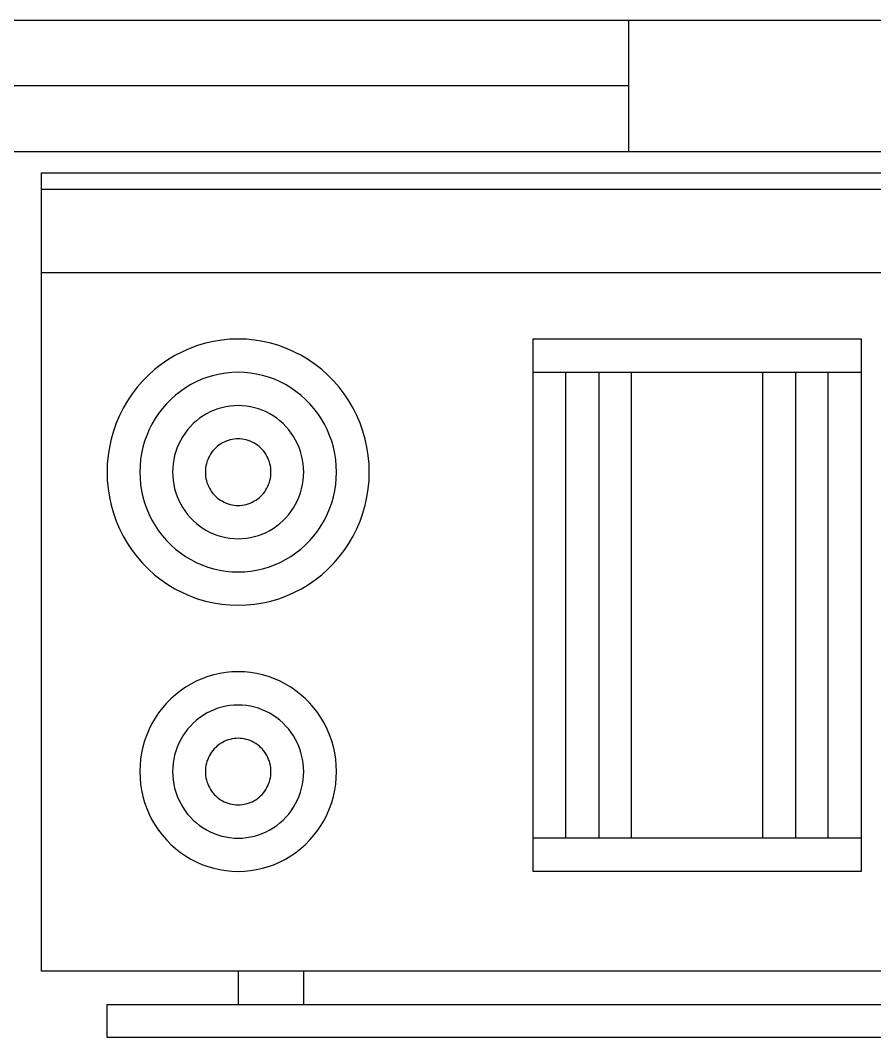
# Model space of a CAD drawing. Header units: millimetres. Extents: x 1 to 29, y 1 to 24.
# Drawn here: x 15.904 to 16.556, y 15.313 to 16.09 of the extents above; entities that cross this region are included whole.
import ezdxf

# ---------------------------------------------------------------- set-up
doc = ezdxf.new("R2010")
doc.units = ezdxf.units.MM

msp = doc.modelspace()

# ---------------------------------------------------------------- linework, layer by layer
for p, q in [((16.36834, 16.08971), (15.16834, 16.08971)), ((17.06834, 16.08971), (16.36834, 16.08971)), ((16.36834, 16.08971), (16.36834, 15.98971)), ((16.36834, 16.03971), (15.16834, 16.03971)), ((14.46834, 15.98971), (17.06834, 15.98971))]:
    msp.add_line(p, q)
at = {"color": 7, "linetype": 'Continuous'}
for p, q in [((15.92054, 15.36415), (15.92054, 15.97346)), ((15.92054, 15.97346), (16.92054, 15.97346)), ((15.92054, 15.96097), (16.92054, 15.96097)), ((15.92054, 15.8973), (16.92054, 15.8973)), ((16.04567, 15.84334), (16.03964, 15.84156)), ((16.05181, 15.84473), (16.04567, 15.84334)), ((16.05801, 15.84573), (16.05181, 15.84473)), ((16.06426, 15.84633), (16.05801, 15.84573)), ((16.07054, 15.84653), (16.06426, 15.84633)), ((16.07682, 15.84633), (16.07054, 15.84653)), ((16.08308, 15.84573), (16.07682, 15.84633)), ((16.08928, 15.84473), (16.08308, 15.84573)), ((16.09541, 15.84334), (16.08928, 15.84473)), ((16.10144, 15.84156), (16.09541, 15.84334)), ((16.29555, 15.44031), (16.29555, 15.84661)), ((16.29555, 15.84661), (16.54554, 15.84661)), ((16.54554, 15.84661), (16.54554, 15.44031)), ((16.02797, 15.83686), (16.02237, 15.83396)), ((16.03373, 15.83939), (16.02797, 15.83686)), ((16.03964, 15.84156), (16.03373, 15.83939)), ((16.10736, 15.83939), (16.10144, 15.84156)), ((16.11312, 15.83686), (16.10736, 15.83939)), ((16.11872, 15.83396), (16.11312, 15.83686)), ((16.01696, 15.83072), (16.01176, 15.82713)), ((16.02237, 15.83396), (16.01696, 15.83072)), ((16.12413, 15.83072), (16.11872, 15.83396)), ((16.12932, 15.82713), (16.12413, 15.83072)), ((16.0068, 15.82322), (16.00209, 15.819)), ((16.01176, 15.82713), (16.0068, 15.82322)), ((16.06114, 15.82054), (16.05649, 15.81979)), ((16.06583, 15.82099), (16.06114, 15.82054)), ((16.07054, 15.82114), (16.06583, 15.82099)), ((16.07525, 15.82099), (16.07054, 15.82114)), ((16.07994, 15.82054), (16.07525, 15.82099)), ((16.0846, 15.81979), (16.07994, 15.82054)), ((16.13429, 15.82322), (16.12932, 15.82713)), ((16.139, 15.819), (16.13429, 15.82322)), ((16.29555, 15.82113), (16.54554, 15.82113)), ((16.32054, 15.46579), (16.32054, 15.82113)), ((16.34555, 15.82113), (16.34555, 15.46579)), ((16.37054, 15.46579), (16.37054, 15.82113)), ((16.47055, 15.46579), (16.47055, 15.82113)), ((16.49554, 15.82113), (16.49554, 15.46579)), ((16.52055, 15.46579), (16.52055, 15.82113)), ((15.99765, 15.81449), (15.99349, 15.8097)), ((16.00209, 15.819), (15.99765, 15.81449)), ((16.03861, 15.81389), (16.03441, 15.81172)), ((16.04293, 15.81579), (16.03861, 15.81389)), ((16.04737, 15.81741), (16.04293, 15.81579)), ((16.05189, 15.81874), (16.04737, 15.81741)), ((16.05649, 15.81979), (16.05189, 15.81874)), ((16.08919, 15.81874), (16.0846, 15.81979)), ((16.09372, 15.81741), (16.08919, 15.81874)), ((16.09815, 15.81579), (16.09372, 15.81741)), ((16.10248, 15.81389), (16.09815, 15.81579)), ((16.10667, 15.81172), (16.10248, 15.81389)), ((16.14344, 15.81449), (16.139, 15.819)), ((16.14759, 15.8097), (16.14344, 15.81449)), ((15.98964, 15.80466), (15.98611, 15.79939)), ((15.99349, 15.8097), (15.98964, 15.80466)), ((16.02646, 15.80659), (16.02274, 15.80366)), ((16.03036, 15.80928), (16.02646, 15.80659)), ((16.03441, 15.81172), (16.03036, 15.80928)), ((16.11073, 15.80928), (16.10667, 15.81172)), ((16.11463, 15.80659), (16.11073, 15.80928)), ((16.11835, 15.80366), (16.11463, 15.80659)), ((16.15144, 15.80466), (16.14759, 15.8097)), ((16.15498, 15.79939), (16.15144, 15.80466)), ((15.98611, 15.79939), (15.98291, 15.79389)), ((16.01587, 15.79711), (16.01275, 15.79352)), ((16.0192, 15.80049), (16.01587, 15.79711)), ((16.02274, 15.80366), (16.0192, 15.80049)), ((16.12188, 15.80049), (16.11835, 15.80366)), ((16.12522, 15.79711), (16.12188, 15.80049)), ((16.12833, 15.79352), (16.12522, 15.79711)), ((16.15817, 15.79389), (16.15498, 15.79939)), ((15.98291, 15.79389), (15.98006, 15.78821)), ((16.00987, 15.78974), (16.00722, 15.78578)), ((16.01275, 15.79352), (16.00987, 15.78974)), ((16.04646, 15.78947), (16.04375, 15.78784)), ((16.04925, 15.79091), (16.04646, 15.78947)), ((16.05214, 15.79218), (16.04925, 15.79091)), ((16.05509, 15.79326), (16.05214, 15.79218)), ((16.05811, 15.79415), (16.05509, 15.79326)), ((16.06117, 15.79485), (16.05811, 15.79415)), ((16.06428, 15.79535), (16.06117, 15.79485)), ((16.0674, 15.79565), (16.06428, 15.79535)), ((16.07054, 15.79575), (16.0674, 15.79565)), ((16.07368, 15.79565), (16.07054, 15.79575)), ((16.07681, 15.79535), (16.07368, 15.79565)), ((16.07991, 15.79485), (16.07681, 15.79535)), ((16.08298, 15.79415), (16.07991, 15.79485)), ((16.08599, 15.79326), (16.08298, 15.79415)), ((16.08895, 15.79218), (16.08599, 15.79326)), ((16.09183, 15.79091), (16.08895, 15.79218)), ((16.09463, 15.78947), (16.09183, 15.79091)), ((16.09733, 15.78784), (16.09463, 15.78947)), ((16.13122, 15.78974), (16.12833, 15.79352)), ((16.13387, 15.78578), (16.13122, 15.78974)), ((16.16103, 15.78821), (16.15817, 15.79389)), ((15.97757, 15.78235), (15.97544, 15.77635)), ((15.98006, 15.78821), (15.97757, 15.78235)), ((16.00482, 15.78166), (16.00268, 15.7774)), ((16.00722, 15.78578), (16.00482, 15.78166)), ((16.03632, 15.78198), (16.03409, 15.77973)), ((16.03867, 15.78409), (16.03632, 15.78198)), ((16.04115, 15.78605), (16.03867, 15.78409)), ((16.04375, 15.78784), (16.04115, 15.78605)), ((16.09993, 15.78605), (16.09733, 15.78784)), ((16.10241, 15.78409), (16.09993, 15.78605)), ((16.10477, 15.78198), (16.10241, 15.78409)), ((16.10699, 15.77973), (16.10477, 15.78198)), ((16.13627, 15.78166), (16.13387, 15.78578)), ((16.1384, 15.7774), (16.13627, 15.78166)), ((16.16352, 15.78235), (16.16103, 15.78821)), ((16.16565, 15.77635), (16.16352, 15.78235)), ((15.97544, 15.77635), (15.97369, 15.77022)), ((16.00268, 15.7774), (16.00081, 15.77301)), ((16.03009, 15.77482), (16.02833, 15.77218)), ((16.03202, 15.77734), (16.03009, 15.77482)), ((16.03409, 15.77973), (16.03202, 15.77734)), ((16.10907, 15.77734), (16.10699, 15.77973)), ((16.11099, 15.77482), (16.10907, 15.77734)), ((16.11276, 15.77218), (16.11099, 15.77482)), ((16.14028, 15.77301), (16.1384, 15.7774)), ((16.1674, 15.77022), (16.16565, 15.77635)), ((15.97369, 15.77022), (15.97231, 15.764)), ((15.99921, 15.76851), (15.9979, 15.76391)), ((16.00081, 15.77301), (15.99921, 15.76851)), ((16.0253, 15.76659), (16.02405, 15.76366)), ((16.02673, 15.76943), (16.0253, 15.76659)), ((16.02833, 15.77218), (16.02673, 15.76943)), ((16.05715, 15.76641), (16.05585, 15.76551)), ((16.0585, 15.76722), (16.05715, 15.76641)), ((16.0599, 15.76794), (16.0585, 15.76722)), ((16.06134, 15.76857), (16.0599, 15.76794)), ((16.06282, 15.76912), (16.06134, 15.76857)), ((16.06433, 15.76956), (16.06282, 15.76912)), ((16.06586, 15.76991), (16.06433, 15.76956)), ((16.06741, 15.77016), (16.06586, 15.76991)), ((16.06897, 15.77031), (16.06741, 15.77016)), ((16.07054, 15.77036), (16.06897, 15.77031)), ((16.07211, 15.77031), (16.07054, 15.77036)), ((16.07368, 15.77016), (16.07211, 15.77031)), ((16.07523, 15.76991), (16.07368, 15.77016)), ((16.07676, 15.76956), (16.07523, 15.76991)), ((16.07827, 15.76912), (16.07676, 15.76956)), ((16.07975, 15.76857), (16.07827, 15.76912)), ((16.08119, 15.76794), (16.07975, 15.76857)), ((16.08259, 15.76722), (16.08119, 15.76794)), ((16.08394, 15.76641), (16.08259, 15.76722)), ((16.08524, 15.76551), (16.08394, 15.76641)), ((16.11436, 15.76943), (16.11276, 15.77218)), ((16.11578, 15.76659), (16.11436, 15.76943)), ((16.11703, 15.76366), (16.11578, 15.76659)), ((16.14187, 15.76851), (16.14028, 15.77301)), ((16.14319, 15.76391), (16.14187, 15.76851)), ((16.16877, 15.764), (16.1674, 15.77022)), ((15.97231, 15.764), (15.97133, 15.7577)), ((15.99687, 15.75924), (15.99613, 15.75451)), ((15.9979, 15.76391), (15.99687, 15.75924)), ((16.02299, 15.76066), (16.02211, 15.7576)), ((16.02405, 15.76366), (16.02299, 15.76066)), ((16.04944, 15.75857), (16.04864, 15.7572)), ((16.05032, 15.75989), (16.04944, 15.75857)), ((16.05128, 15.76115), (16.05032, 15.75989)), ((16.05232, 15.76235), (16.05128, 15.76115)), ((16.05343, 15.76348), (16.05232, 15.76235)), ((16.05461, 15.76453), (16.05343, 15.76348)), ((16.05585, 15.76551), (16.05461, 15.76453)), ((16.08648, 15.76453), (16.08524, 15.76551)), ((16.08766, 15.76348), (16.08648, 15.76453)), ((16.08877, 15.76235), (16.08766, 15.76348)), ((16.08981, 15.76115), (16.08877, 15.76235)), ((16.09077, 15.75989), (16.08981, 15.76115)), ((16.09165, 15.75857), (16.09077, 15.75989)), ((16.09245, 15.7572), (16.09165, 15.75857)), ((16.1181, 15.76066), (16.11703, 15.76366)), ((16.11897, 15.7576), (16.1181, 15.76066)), ((16.14421, 15.75924), (16.14319, 15.76391)), ((16.14495, 15.75451), (16.14421, 15.75924)), ((16.16975, 15.7577), (16.16877, 15.764)), ((15.97074, 15.75135), (15.97054, 15.74497)), ((15.97133, 15.7577), (15.97074, 15.75135)), ((15.99613, 15.75451), (15.99569, 15.74975)), ((16.02094, 15.75133), (16.02064, 15.74816)), ((16.02143, 15.75448), (16.02094, 15.75133)), ((16.02211, 15.7576), (16.02143, 15.75448)), ((16.04633, 15.75128), (16.04599, 15.74973)), ((16.04677, 15.75281), (16.04633, 15.75128)), ((16.0473, 15.75431), (16.04677, 15.75281)), ((16.04792, 15.75578), (16.0473, 15.75431)), ((16.04864, 15.7572), (16.04792, 15.75578)), ((16.09316, 15.75578), (16.09245, 15.7572)), ((16.09379, 15.75431), (16.09316, 15.75578)), ((16.09432, 15.75281), (16.09379, 15.75431)), ((16.09476, 15.75128), (16.09432, 15.75281)), ((16.0951, 15.74973), (16.09476, 15.75128)), ((16.11966, 15.75448), (16.11897, 15.7576)), ((16.12015, 15.75133), (16.11966, 15.75448)), ((16.12044, 15.74816), (16.12015, 15.75133)), ((16.14539, 15.74975), (16.14495, 15.75451)), ((16.17035, 15.75135), (16.16975, 15.7577)), ((16.17054, 15.74497), (16.17035, 15.75135)), ((15.97054, 15.74497), (15.97074, 15.73859)), ((15.99569, 15.74975), (15.99554, 15.74497)), ((15.99554, 15.74497), (15.99569, 15.74019)), ((16.02064, 15.74816), (16.02054, 15.74497)), ((16.02054, 15.74497), (16.02064, 15.74178)), ((16.04559, 15.74656), (16.04554, 15.74497)), ((16.04554, 15.74497), (16.04559, 15.74337)), ((16.04574, 15.74815), (16.04559, 15.74656)), ((16.04559, 15.74337), (16.04574, 15.74179)), ((16.04599, 15.74973), (16.04574, 15.74815)), ((16.09535, 15.74815), (16.0951, 15.74973)), ((16.09549, 15.74656), (16.09535, 15.74815)), ((16.09535, 15.74179), (16.09549, 15.74337)), ((16.09554, 15.74497), (16.09549, 15.74656)), ((16.09549, 15.74337), (16.09554, 15.74497)), ((16.12054, 15.74497), (16.12044, 15.74816)), ((16.12044, 15.74178), (16.12054, 15.74497)), ((16.14554, 15.74497), (16.14539, 15.74975)), ((16.14539, 15.74019), (16.14554, 15.74497)), ((16.17035, 15.73859), (16.17054, 15.74497)), ((15.97074, 15.73859), (15.97133, 15.73224)), ((15.99569, 15.74019), (15.99613, 15.73542)), ((15.99613, 15.73542), (15.99687, 15.7307)), ((16.02064, 15.74178), (16.02094, 15.7386)), ((16.02094, 15.7386), (16.02143, 15.73545)), ((16.02143, 15.73545), (16.02211, 15.73234)), ((16.04574, 15.74179), (16.04599, 15.74021)), ((16.04599, 15.74021), (16.04633, 15.73865)), ((16.04633, 15.73865), (16.04677, 15.73712)), ((16.04677, 15.73712), (16.0473, 15.73562)), ((16.0473, 15.73562), (16.04792, 15.73416)), ((16.09316, 15.73416), (16.09379, 15.73562)), ((16.09379, 15.73562), (16.09432, 15.73712)), ((16.09432, 15.73712), (16.09476, 15.73865)), ((16.09476, 15.73865), (16.0951, 15.74021)), ((16.0951, 15.74021), (16.09535, 15.74179)), ((16.11897, 15.73234), (16.11966, 15.73545)), ((16.11966, 15.73545), (16.12015, 15.7386)), ((16.12015, 15.7386), (16.12044, 15.74178)), ((16.14421, 15.7307), (16.14495, 15.73542)), ((16.14495, 15.73542), (16.14539, 15.74019)), ((16.16975, 15.73224), (16.17035, 15.73859)), ((15.97133, 15.73224), (15.97231, 15.72594)), ((15.99687, 15.7307), (15.9979, 15.72603)), ((16.02211, 15.73234), (16.02299, 15.72928)), ((16.02299, 15.72928), (16.02405, 15.72628)), ((16.04792, 15.73416), (16.04864, 15.73274)), ((16.04864, 15.73274), (16.04944, 15.73136)), ((16.04944, 15.73136), (16.05032, 15.73004)), ((16.05032, 15.73004), (16.05128, 15.72878)), ((16.05128, 15.72878), (16.05232, 15.72759)), ((16.05232, 15.72759), (16.05343, 15.72646)), ((16.08766, 15.72646), (16.08877, 15.72759)), ((16.08877, 15.72759), (16.08981, 15.72878)), ((16.08981, 15.72878), (16.09077, 15.73004)), ((16.09077, 15.73004), (16.09165, 15.73136)), ((16.09165, 15.73136), (16.09245, 15.73274)), ((16.09245, 15.73274), (16.09316, 15.73416)), ((16.11703, 15.72628), (16.1181, 15.72928)), ((16.1181, 15.72928), (16.11897, 15.73234)), ((16.14319, 15.72603), (16.14421, 15.7307)), ((16.16877, 15.72594), (16.16975, 15.73224)), ((15.97231, 15.72594), (15.97369, 15.71971)), ((15.97369, 15.71971), (15.97544, 15.71359)), ((15.9979, 15.72603), (15.99921, 15.72143)), ((15.99921, 15.72143), (16.00081, 15.71693)), ((16.02405, 15.72628), (16.0253, 15.72335)), ((16.0253, 15.72335), (16.02673, 15.72051)), ((16.02673, 15.72051), (16.02833, 15.71776)), ((16.05343, 15.72646), (16.05461, 15.72541)), ((16.05461, 15.72541), (16.05585, 15.72443)), ((16.05585, 15.72443), (16.05715, 15.72353)), ((16.05715, 15.72353), (16.0585, 15.72272)), ((16.0585, 15.72272), (16.0599, 15.722)), ((16.0599, 15.722), (16.06134, 15.72136)), ((16.06134, 15.72136), (16.06282, 15.72082)), ((16.06282, 15.72082), (16.06433, 15.72038)), ((16.06433, 15.72038), (16.06586, 15.72003)), ((16.06586, 15.72003), (16.06741, 15.71978)), ((16.06741, 15.71978), (16.06897, 15.71963)), ((16.06897, 15.71963), (16.07054, 15.71958)), ((16.07054, 15.71958), (16.07211, 15.71963)), ((16.07211, 15.71963), (16.07368, 15.71978)), ((16.07368, 15.71978), (16.07523, 15.72003)), ((16.07523, 15.72003), (16.07676, 15.72038)), ((16.07676, 15.72038), (16.07827, 15.72082)), ((16.07827, 15.72082), (16.07975, 15.72136)), ((16.07975, 15.72136), (16.08119, 15.722)), ((16.08119, 15.722), (16.08259, 15.72272)), ((16.08259, 15.72272), (16.08394, 15.72353)), ((16.08394, 15.72353), (16.08524, 15.72443)), ((16.08524, 15.72443), (16.08648, 15.72541)), ((16.08648, 15.72541), (16.08766, 15.72646)), ((16.11276, 15.71776), (16.11436, 15.72051)), ((16.11436, 15.72051), (16.11578, 15.72335)), ((16.11578, 15.72335), (16.11703, 15.72628)), ((16.14028, 15.71693), (16.14187, 15.72143)), ((16.14187, 15.72143), (16.14319, 15.72603)), ((16.16565, 15.71359), (16.1674, 15.71971)), ((16.1674, 15.71971), (16.16877, 15.72594)), ((15.97544, 15.71359), (15.97757, 15.70758)), ((16.00081, 15.71693), (16.00268, 15.71254)), ((16.00268, 15.71254), (16.00482, 15.70827)), ((16.02833, 15.71776), (16.03009, 15.71512)), ((16.03009, 15.71512), (16.03202, 15.7126)), ((16.03202, 15.7126), (16.03409, 15.71021)), ((16.10699, 15.71021), (16.10907, 15.7126)), ((16.10907, 15.7126), (16.11099, 15.71512)), ((16.11099, 15.71512), (16.11276, 15.71776)), ((16.13627, 15.70827), (16.1384, 15.71254)), ((16.1384, 15.71254), (16.14028, 15.71693)), ((16.16352, 15.70758), (16.16565, 15.71359)), ((15.97757, 15.70758), (15.98006, 15.70173)), ((16.00482, 15.70827), (16.00722, 15.70416)), ((16.00722, 15.70416), (16.00987, 15.7002)), ((16.03409, 15.71021), (16.03632, 15.70795)), ((16.03632, 15.70795), (16.03867, 15.70584)), ((16.03867, 15.70584), (16.04115, 15.70389)), ((16.04115, 15.70389), (16.04375, 15.70209)), ((16.09733, 15.70209), (16.09993, 15.70389)), ((16.09993, 15.70389), (16.10241, 15.70584)), ((16.10241, 15.70584), (16.10477, 15.70795)), ((16.10477, 15.70795), (16.10699, 15.71021)), ((16.13122, 15.7002), (16.13387, 15.70416)), ((16.13387, 15.70416), (16.13627, 15.70827)), ((16.16103, 15.70173), (16.16352, 15.70758)), ((15.98006, 15.70173), (15.98291, 15.69604)), ((15.98291, 15.69604), (15.98611, 15.69055)), ((16.00987, 15.7002), (16.01275, 15.69642)), ((16.01275, 15.69642), (16.01587, 15.69283)), ((16.04375, 15.70209), (16.04646, 15.70047)), ((16.04646, 15.70047), (16.04925, 15.69902)), ((16.04925, 15.69902), (16.05214, 15.69776)), ((16.05214, 15.69776), (16.05509, 15.69667)), ((16.05509, 15.69667), (16.05811, 15.69578)), ((16.05811, 15.69578), (16.06117, 15.69509)), ((16.07991, 15.69509), (16.08298, 15.69578)), ((16.08298, 15.69578), (16.08599, 15.69667)), ((16.08599, 15.69667), (16.08895, 15.69776)), ((16.08895, 15.69776), (16.09183, 15.69902)), ((16.09183, 15.69902), (16.09463, 15.70047)), ((16.09463, 15.70047), (16.09733, 15.70209)), ((16.12522, 15.69283), (16.12833, 15.69642)), ((16.12833, 15.69642), (16.13122, 15.7002)), ((16.15498, 15.69055), (16.15817, 15.69604)), ((16.15817, 15.69604), (16.16103, 15.70173)), ((15.98611, 15.69055), (15.98964, 15.68527)), ((16.01587, 15.69283), (16.0192, 15.68944)), ((16.0192, 15.68944), (16.02274, 15.68628)), ((16.06117, 15.69509), (16.06428, 15.69459)), ((16.06428, 15.69459), (16.0674, 15.69429)), ((16.0674, 15.69429), (16.07054, 15.69419)), ((16.07054, 15.69419), (16.07368, 15.69429)), ((16.07368, 15.69429), (16.07681, 15.69459)), ((16.07681, 15.69459), (16.07991, 15.69509)), ((16.11835, 15.68628), (16.12188, 15.68944)), ((16.12188, 15.68944), (16.12522, 15.69283)), ((16.15144, 15.68527), (16.15498, 15.69055)), ((15.98964, 15.68527), (15.99349, 15.68023)), ((15.99349, 15.68023), (15.99765, 15.67545)), ((16.02274, 15.68628), (16.02646, 15.68335)), ((16.02646, 15.68335), (16.03036, 15.68066)), ((16.03036, 15.68066), (16.03441, 15.67822)), ((16.10667, 15.67822), (16.11073, 15.68066)), ((16.11073, 15.68066), (16.11463, 15.68335)), ((16.11463, 15.68335), (16.11835, 15.68628)), ((16.14344, 15.67545), (16.14759, 15.68023)), ((16.14759, 15.68023), (16.15144, 15.68527)), ((15.99765, 15.67545), (16.00209, 15.67094)), ((16.03441, 15.67822), (16.03861, 15.67605)), ((16.03861, 15.67605), (16.04293, 15.67415)), ((16.04293, 15.67415), (16.04737, 15.67253)), ((16.04737, 15.67253), (16.05189, 15.67119)), ((16.08919, 15.67119), (16.09372, 15.67253)), ((16.09372, 15.67253), (16.09815, 15.67415)), ((16.09815, 15.67415), (16.10248, 15.67605)), ((16.10248, 15.67605), (16.10667, 15.67822)), ((16.139, 15.67094), (16.14344, 15.67545)), ((16.00209, 15.67094), (16.0068, 15.66672)), ((16.0068, 15.66672), (16.01176, 15.66281)), ((16.05189, 15.67119), (16.05649, 15.67015)), ((16.05649, 15.67015), (16.06114, 15.6694)), ((16.06114, 15.6694), (16.06583, 15.66895)), ((16.06583, 15.66895), (16.07054, 15.6688)), ((16.07054, 15.6688), (16.07525, 15.66895)), ((16.07525, 15.66895), (16.07994, 15.6694)), ((16.07994, 15.6694), (16.0846, 15.67015)), ((16.0846, 15.67015), (16.08919, 15.67119)), ((16.12932, 15.66281), (16.13429, 15.66672)), ((16.13429, 15.66672), (16.139, 15.67094)), ((16.01176, 15.66281), (16.01696, 15.65922)), ((16.01696, 15.65922), (16.02237, 15.65597)), ((16.11872, 15.65597), (16.12413, 15.65922)), ((16.12413, 15.65922), (16.12932, 15.66281)), ((16.02237, 15.65597), (16.02797, 15.65308)), ((16.02797, 15.65308), (16.03373, 15.65054)), ((16.03373, 15.65054), (16.03964, 15.64838)), ((16.10144, 15.64838), (16.10736, 15.65054)), ((16.10736, 15.65054), (16.11312, 15.65308)), ((16.11312, 15.65308), (16.11872, 15.65597)), ((16.03964, 15.64838), (16.04567, 15.6466)), ((16.04567, 15.6466), (16.05181, 15.64521)), ((16.05181, 15.64521), (16.05801, 15.64421)), ((16.05801, 15.64421), (16.06426, 15.64361)), ((16.06426, 15.64361), (16.07054, 15.64341)), ((16.07054, 15.64341), (16.07682, 15.64361)), ((16.07682, 15.64361), (16.08308, 15.64421)), ((16.08308, 15.64421), (16.08928, 15.64521)), ((16.08928, 15.64521), (16.09541, 15.6466)), ((16.09541, 15.6466), (16.10144, 15.64838)), ((16.04293, 15.58729), (16.03861, 15.58539)), ((16.04737, 15.58891), (16.04293, 15.58729)), ((16.05189, 15.59025), (16.04737, 15.58891)), ((16.05649, 15.59129), (16.05189, 15.59025)), ((16.06114, 15.59204), (16.05649, 15.59129)), ((16.06583, 15.59249), (16.06114, 15.59204)), ((16.07054, 15.59264), (16.06583, 15.59249)), ((16.07525, 15.59249), (16.07054, 15.59264)), ((16.07994, 15.59204), (16.07525, 15.59249)), ((16.0846, 15.59129), (16.07994, 15.59204)), ((16.08919, 15.59025), (16.0846, 15.59129)), ((16.09372, 15.58891), (16.08919, 15.59025)), ((16.09815, 15.58729), (16.09372, 15.58891)), ((16.10248, 15.58539), (16.09815, 15.58729)), ((16.03036, 15.58079), (16.02646, 15.5781)), ((16.03441, 15.58322), (16.03036, 15.58079)), ((16.03861, 15.58539), (16.03441, 15.58322)), ((16.10667, 15.58322), (16.10248, 15.58539)), ((16.11073, 15.58079), (16.10667, 15.58322)), ((16.11463, 15.5781), (16.11073, 15.58079)), ((16.0192, 15.572), (16.01587, 15.56862)), ((16.02274, 15.57516), (16.0192, 15.572)), ((16.02646, 15.5781), (16.02274, 15.57516)), ((16.11835, 15.57516), (16.11463, 15.5781)), ((16.12188, 15.572), (16.11835, 15.57516)), ((16.12522, 15.56862), (16.12188, 15.572)), ((16.01275, 15.56503), (16.00987, 15.56125)), ((16.01587, 15.56862), (16.01275, 15.56503)), ((16.05509, 15.56477), (16.05214, 15.56369)), ((16.05811, 15.56566), (16.05509, 15.56477)), ((16.06117, 15.56635), (16.05811, 15.56566)), ((16.06428, 15.56685), (16.06117, 15.56635)), ((16.0674, 15.56715), (16.06428, 15.56685)), ((16.07054, 15.56725), (16.0674, 15.56715)), ((16.07368, 15.56715), (16.07054, 15.56725)), ((16.07681, 15.56685), (16.07368, 15.56715)), ((16.07991, 15.56635), (16.07681, 15.56685)), ((16.08298, 15.56566), (16.07991, 15.56635)), ((16.08599, 15.56477), (16.08298, 15.56566)), ((16.08895, 15.56369), (16.08599, 15.56477)), ((16.12833, 15.56503), (16.12522, 15.56862)), ((16.13122, 15.56125), (16.12833, 15.56503)), ((16.00722, 15.55729), (16.00482, 15.55317)), ((16.00987, 15.56125), (16.00722, 15.55729)), ((16.04115, 15.55756), (16.03867, 15.5556)), ((16.04375, 15.55935), (16.04115, 15.55756)), ((16.04646, 15.56097), (16.04375, 15.55935)), ((16.04925, 15.56242), (16.04646, 15.56097)), ((16.05214, 15.56369), (16.04925, 15.56242)), ((16.09183, 15.56242), (16.08895, 15.56369)), ((16.09463, 15.56097), (16.09183, 15.56242)), ((16.09733, 15.55935), (16.09463, 15.56097)), ((16.09993, 15.55756), (16.09733, 15.55935)), ((16.10241, 15.5556), (16.09993, 15.55756)), ((16.13387, 15.55729), (16.13122, 15.56125)), ((16.13627, 15.55317), (16.13387, 15.55729)), ((16.00268, 15.54891), (16.00081, 15.54451)), ((16.00482, 15.55317), (16.00268, 15.54891)), ((16.03202, 15.54884), (16.03009, 15.54632)), ((16.03409, 15.55124), (16.03202, 15.54884)), ((16.03632, 15.55349), (16.03409, 15.55124)), ((16.03867, 15.5556), (16.03632, 15.55349)), ((16.10477, 15.55349), (16.10241, 15.5556)), ((16.10699, 15.55124), (16.10477, 15.55349)), ((16.10907, 15.54884), (16.10699, 15.55124)), ((16.11099, 15.54632), (16.10907, 15.54884)), ((16.1384, 15.54891), (16.13627, 15.55317)), ((16.14028, 15.54451), (16.1384, 15.54891)), ((16.00081, 15.54451), (15.99921, 15.54001)), ((16.02673, 15.54094), (16.0253, 15.5381)), ((16.02833, 15.54368), (16.02673, 15.54094)), ((16.03009, 15.54632), (16.02833, 15.54368)), ((16.06282, 15.54062), (16.06134, 15.54008)), ((16.06433, 15.54107), (16.06282, 15.54062)), ((16.06586, 15.54141), (16.06433, 15.54107)), ((16.06741, 15.54166), (16.06586, 15.54141)), ((16.06897, 15.54181), (16.06741, 15.54166)), ((16.07054, 15.54186), (16.06897, 15.54181)), ((16.07211, 15.54181), (16.07054, 15.54186)), ((16.07368, 15.54166), (16.07211, 15.54181)), ((16.07523, 15.54141), (16.07368, 15.54166)), ((16.07676, 15.54107), (16.07523, 15.54141)), ((16.07827, 15.54062), (16.07676, 15.54107)), ((16.07975, 15.54008), (16.07827, 15.54062)), ((16.11276, 15.54368), (16.11099, 15.54632)), ((16.11436, 15.54094), (16.11276, 15.54368)), ((16.11578, 15.5381), (16.11436, 15.54094)), ((16.14187, 15.54001), (16.14028, 15.54451)), ((15.9979, 15.53542), (15.99687, 15.53075)), ((15.99921, 15.54001), (15.9979, 15.53542)), ((16.02405, 15.53517), (16.02299, 15.53217)), ((16.0253, 15.5381), (16.02405, 15.53517)), ((16.05232, 15.53385), (16.05128, 15.53266)), ((16.05343, 15.53498), (16.05232, 15.53385)), ((16.05461, 15.53604), (16.05343, 15.53498)), ((16.05585, 15.53702), (16.05461, 15.53604)), ((16.05715, 15.53791), (16.05585, 15.53702)), ((16.0585, 15.53872), (16.05715, 15.53791)), ((16.0599, 15.53945), (16.0585, 15.53872)), ((16.06134, 15.54008), (16.0599, 15.53945)), ((16.08119, 15.53945), (16.07975, 15.54008)), ((16.08259, 15.53872), (16.08119, 15.53945)), ((16.08394, 15.53791), (16.08259, 15.53872)), ((16.08524, 15.53702), (16.08394, 15.53791)), ((16.08648, 15.53604), (16.08524, 15.53702)), ((16.08766, 15.53498), (16.08648, 15.53604)), ((16.08877, 15.53385), (16.08766, 15.53498)), ((16.08981, 15.53266), (16.08877, 15.53385)), ((16.11703, 15.53517), (16.11578, 15.5381)), ((16.1181, 15.53217), (16.11703, 15.53517)), ((16.14319, 15.53542), (16.14187, 15.54001)), ((16.14421, 15.53075), (16.14319, 15.53542)), ((15.99613, 15.52602), (15.99569, 15.52126)), ((15.99687, 15.53075), (15.99613, 15.52602)), ((16.02143, 15.52599), (16.02094, 15.52284)), ((16.02211, 15.5291), (16.02143, 15.52599)), ((16.02299, 15.53217), (16.02211, 15.5291)), ((16.0473, 15.52582), (16.04677, 15.52432)), ((16.04792, 15.52728), (16.0473, 15.52582)), ((16.04864, 15.52871), (16.04792, 15.52728)), ((16.04944, 15.53008), (16.04864, 15.52871)), ((16.05032, 15.5314), (16.04944, 15.53008)), ((16.05128, 15.53266), (16.05032, 15.5314)), ((16.09077, 15.5314), (16.08981, 15.53266)), ((16.09165, 15.53008), (16.09077, 15.5314)), ((16.09245, 15.52871), (16.09165, 15.53008)), ((16.09316, 15.52728), (16.09245, 15.52871)), ((16.09379, 15.52582), (16.09316, 15.52728)), ((16.09432, 15.52432), (16.09379, 15.52582)), ((16.11897, 15.5291), (16.1181, 15.53217)), ((16.11966, 15.52599), (16.11897, 15.5291)), ((16.12015, 15.52284), (16.11966, 15.52599)), ((16.14495, 15.52602), (16.14421, 15.53075)), ((16.14539, 15.52126), (16.14495, 15.52602)), ((15.99569, 15.52126), (15.99554, 15.51647)), ((16.02064, 15.51966), (16.02054, 15.51647)), ((16.02094, 15.52284), (16.02064, 15.51966)), ((16.04559, 15.51807), (16.04554, 15.51647)), ((16.04574, 15.51966), (16.04559, 15.51807)), ((16.04599, 15.52123), (16.04574, 15.51966)), ((16.04633, 15.52279), (16.04599, 15.52123)), ((16.04677, 15.52432), (16.04633, 15.52279)), ((16.09476, 15.52279), (16.09432, 15.52432)), ((16.0951, 15.52123), (16.09476, 15.52279)), ((16.09535, 15.51966), (16.0951, 15.52123)), ((16.09549, 15.51807), (16.09535, 15.51966)), ((16.09554, 15.51647), (16.09549, 15.51807)), ((16.12044, 15.51966), (16.12015, 15.52284)), ((16.12054, 15.51647), (16.12044, 15.51966)), ((16.14554, 15.51647), (16.14539, 15.52126)), ((15.99554, 15.51647), (15.99569, 15.51169)), ((15.99569, 15.51169), (15.99613, 15.50693)), ((16.02054, 15.51647), (16.02064, 15.51329)), ((16.02064, 15.51329), (16.02094, 15.51011)), ((16.02094, 15.51011), (16.02143, 15.50696)), ((16.04554, 15.51647), (16.04559, 15.51488)), ((16.04559, 15.51488), (16.04574, 15.51329)), ((16.04574, 15.51329), (16.04599, 15.51172)), ((16.04599, 15.51172), (16.04633, 15.51016)), ((16.04633, 15.51016), (16.04677, 15.50863)), ((16.09432, 15.50863), (16.09476, 15.51016)), ((16.09476, 15.51016), (16.0951, 15.51172)), ((16.0951, 15.51172), (16.09535, 15.51329)), ((16.09535, 15.51329), (16.09549, 15.51488)), ((16.09549, 15.51488), (16.09554, 15.51647)), ((16.11966, 15.50696), (16.12015, 15.51011)), ((16.12015, 15.51011), (16.12044, 15.51329)), ((16.12044, 15.51329), (16.12054, 15.51647)), ((16.14495, 15.50693), (16.14539, 15.51169)), ((16.14539, 15.51169), (16.14554, 15.51647)), ((15.99613, 15.50693), (15.99687, 15.5022)), ((15.99687, 15.5022), (15.9979, 15.49753)), ((16.02143, 15.50696), (16.02211, 15.50385)), ((16.02211, 15.50385), (16.02299, 15.50078)), ((16.04677, 15.50863), (16.0473, 15.50713)), ((16.0473, 15.50713), (16.04792, 15.50566)), ((16.04792, 15.50566), (16.04864, 15.50424)), ((16.04864, 15.50424), (16.04944, 15.50287)), ((16.04944, 15.50287), (16.05032, 15.50155)), ((16.09077, 15.50155), (16.09165, 15.50287)), ((16.09165, 15.50287), (16.09245, 15.50424)), ((16.09245, 15.50424), (16.09316, 15.50566)), ((16.09316, 15.50566), (16.09379, 15.50713)), ((16.09379, 15.50713), (16.09432, 15.50863)), ((16.1181, 15.50078), (16.11897, 15.50385)), ((16.11897, 15.50385), (16.11966, 15.50696)), ((16.14319, 15.49753), (16.14421, 15.5022)), ((16.14421, 15.5022), (16.14495, 15.50693)), ((15.9979, 15.49753), (15.99921, 15.49294)), ((16.02299, 15.50078), (16.02405, 15.49778)), ((16.02405, 15.49778), (16.0253, 15.49485)), ((16.0253, 15.49485), (16.02673, 15.49201)), ((16.05032, 15.50155), (16.05128, 15.50029)), ((16.05128, 15.50029), (16.05232, 15.49909)), ((16.05232, 15.49909), (16.05343, 15.49797)), ((16.05343, 15.49797), (16.05461, 15.49691)), ((16.05461, 15.49691), (16.05585, 15.49593)), ((16.05585, 15.49593), (16.05715, 15.49504)), ((16.05715, 15.49504), (16.0585, 15.49423)), ((16.0585, 15.49423), (16.0599, 15.4935)), ((16.08119, 15.4935), (16.08259, 15.49423)), ((16.08259, 15.49423), (16.08394, 15.49504)), ((16.08394, 15.49504), (16.08524, 15.49593)), ((16.08524, 15.49593), (16.08648, 15.49691)), ((16.08648, 15.49691), (16.08766, 15.49797)), ((16.08766, 15.49797), (16.08877, 15.49909)), ((16.08877, 15.49909), (16.08981, 15.50029)), ((16.08981, 15.50029), (16.09077, 15.50155)), ((16.11436, 15.49201), (16.11578, 15.49485)), ((16.11578, 15.49485), (16.11703, 15.49778)), ((16.11703, 15.49778), (16.1181, 15.50078)), ((16.14187, 15.49294), (16.14319, 15.49753)), ((15.99921, 15.49294), (16.00081, 15.48844)), ((16.00081, 15.48844), (16.00268, 15.48404)), ((16.02673, 15.49201), (16.02833, 15.48927)), ((16.02833, 15.48927), (16.03009, 15.48663)), ((16.03009, 15.48663), (16.03202, 15.48411)), ((16.0599, 15.4935), (16.06134, 15.49287)), ((16.06134, 15.49287), (16.06282, 15.49233)), ((16.06282, 15.49233), (16.06433, 15.49188)), ((16.06433, 15.49188), (16.06586, 15.49154)), ((16.06586, 15.49154), (16.06741, 15.49129)), ((16.06741, 15.49129), (16.06897, 15.49114)), ((16.06897, 15.49114), (16.07054, 15.49109)), ((16.07054, 15.49109), (16.07211, 15.49114)), ((16.07211, 15.49114), (16.07368, 15.49129)), ((16.07368, 15.49129), (16.07523, 15.49154)), ((16.07523, 15.49154), (16.07676, 15.49188)), ((16.07676, 15.49188), (16.07827, 15.49233)), ((16.07827, 15.49233), (16.07975, 15.49287)), ((16.07975, 15.49287), (16.08119, 15.4935)), ((16.10907, 15.48411), (16.11099, 15.48663)), ((16.11099, 15.48663), (16.11276, 15.48927)), ((16.11276, 15.48927), (16.11436, 15.49201)), ((16.1384, 15.48404), (16.14028, 15.48844)), ((16.14028, 15.48844), (16.14187, 15.49294)), ((16.00268, 15.48404), (16.00482, 15.47978)), ((16.00482, 15.47978), (16.00722, 15.47566)), ((16.03202, 15.48411), (16.03409, 15.48171)), ((16.03409, 15.48171), (16.03632, 15.47946)), ((16.03632, 15.47946), (16.03867, 15.47735)), ((16.10241, 15.47735), (16.10477, 15.47946)), ((16.10477, 15.47946), (16.10699, 15.48171)), ((16.10699, 15.48171), (16.10907, 15.48411)), ((16.13387, 15.47566), (16.13627, 15.47978)), ((16.13627, 15.47978), (16.1384, 15.48404)), ((16.00722, 15.47566), (16.00987, 15.4717)), ((16.00987, 15.4717), (16.01275, 15.46792)), ((16.03867, 15.47735), (16.04115, 15.47539)), ((16.04115, 15.47539), (16.04375, 15.4736)), ((16.04375, 15.4736), (16.04646, 15.47198)), ((16.04646, 15.47198), (16.04925, 15.47053)), ((16.09183, 15.47053), (16.09463, 15.47198)), ((16.09463, 15.47198), (16.09733, 15.4736)), ((16.09733, 15.4736), (16.09993, 15.47539)), ((16.09993, 15.47539), (16.10241, 15.47735)), ((16.12833, 15.46792), (16.13122, 15.4717)), ((16.13122, 15.4717), (16.13387, 15.47566)), ((16.01275, 15.46792), (16.01587, 15.46433)), ((16.01587, 15.46433), (16.0192, 15.46095)), ((16.04925, 15.47053), (16.05214, 15.46926)), ((16.05214, 15.46926), (16.05509, 15.46818)), ((16.05509, 15.46818), (16.05811, 15.46729)), ((16.05811, 15.46729), (16.06117, 15.4666)), ((16.06117, 15.4666), (16.06428, 15.4661)), ((16.06428, 15.4661), (16.0674, 15.4658)), ((16.0674, 15.4658), (16.07054, 15.4657)), ((16.07054, 15.4657), (16.07368, 15.4658)), ((16.07368, 15.4658), (16.07681, 15.4661)), ((16.07681, 15.4661), (16.07991, 15.4666)), ((16.07991, 15.4666), (16.08298, 15.46729)), ((16.08298, 15.46729), (16.08599, 15.46818)), ((16.08599, 15.46818), (16.08895, 15.46926)), ((16.08895, 15.46926), (16.09183, 15.47053)), ((16.12188, 15.46095), (16.12522, 15.46433)), ((16.12522, 15.46433), (16.12833, 15.46792)), ((16.54554, 15.46579), (16.29555, 15.46579)), ((16.0192, 15.46095), (16.02274, 15.45779)), ((16.02274, 15.45779), (16.02646, 15.45485)), ((16.11463, 15.45485), (16.11835, 15.45779)), ((16.11835, 15.45779), (16.12188, 15.46095)), ((16.02646, 15.45485), (16.03036, 15.45216)), ((16.03036, 15.45216), (16.03441, 15.44973)), ((16.03441, 15.44973), (16.03861, 15.44756)), ((16.03861, 15.44756), (16.04293, 15.44566)), ((16.09815, 15.44566), (16.10248, 15.44756)), ((16.10248, 15.44756), (16.10667, 15.44973)), ((16.10667, 15.44973), (16.11073, 15.45216)), ((16.11073, 15.45216), (16.11463, 15.45485)), ((16.04293, 15.44566), (16.04737, 15.44403)), ((16.04737, 15.44403), (16.05189, 15.4427)), ((16.05189, 15.4427), (16.05649, 15.44166)), ((16.05649, 15.44166), (16.06114, 15.44091)), ((16.06114, 15.44091), (16.06583, 15.44046)), ((16.06583, 15.44046), (16.07054, 15.44031)), ((16.07054, 15.44031), (16.07525, 15.44046)), ((16.07525, 15.44046), (16.07994, 15.44091)), ((16.07994, 15.44091), (16.0846, 15.44166)), ((16.0846, 15.44166), (16.08919, 15.4427)), ((16.08919, 15.4427), (16.09372, 15.44403)), ((16.09372, 15.44403), (16.09815, 15.44566)), ((16.54554, 15.44031), (16.29555, 15.44031)), ((16.92054, 15.36415), (15.92054, 15.36415)), ((16.07054, 15.36415), (16.07054, 15.3388)), ((16.12055, 15.3388), (16.12055, 15.36415)), ((15.97054, 15.3388), (16.87053, 15.3388)), ((15.97054, 15.31346), (15.97054, 15.3388)), ((16.87053, 15.31346), (15.97054, 15.31346))]:
    msp.add_line(p, q, dxfattribs=at)

doc.saveas('drawing.dxf')
